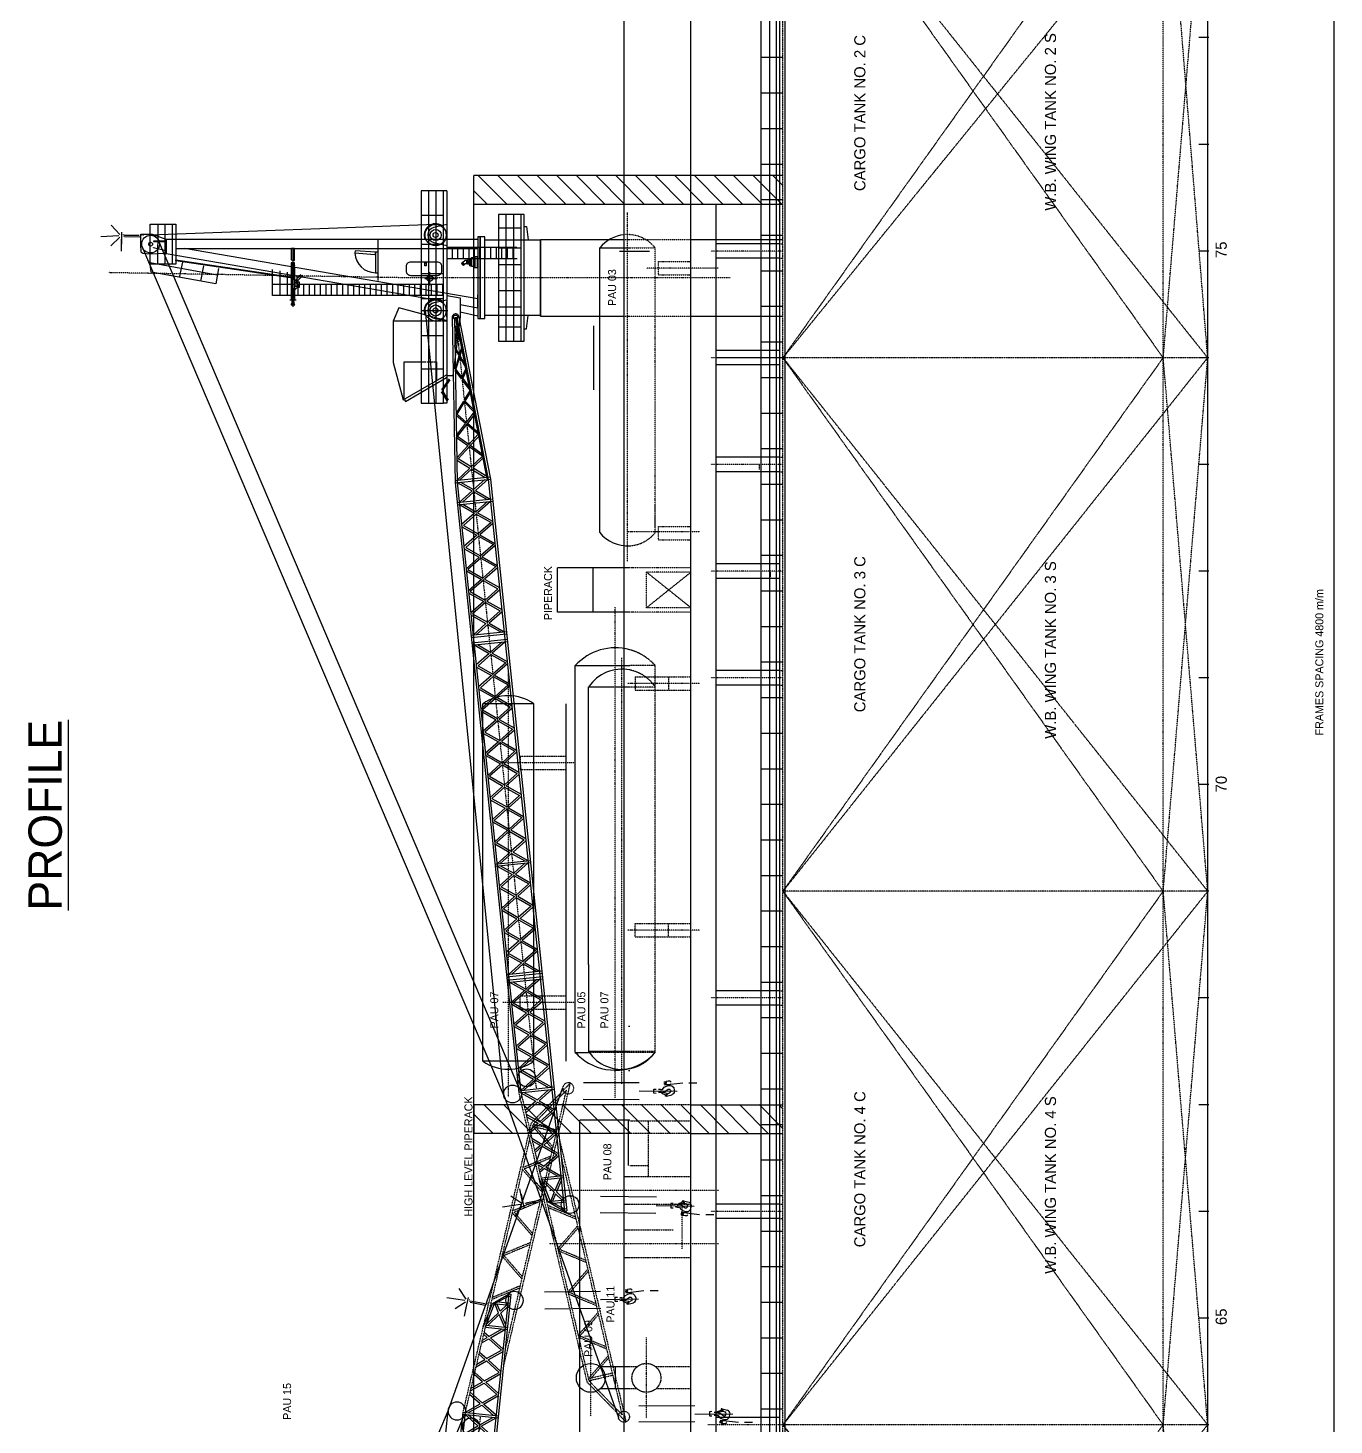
# Model space of a CAD drawing. Header units: millimetres. Extents: x 315178 to 535220, y 80241 to 421603.
# Drawn here: x 388176 to 446907, y 236230 to 299080 of the extents above; entities that cross this region are included whole.
import ezdxf

# ---------------------------------------------------------------- set-up
doc = ezdxf.new("R2010")
doc.units = ezdxf.units.MM
doc.linetypes.add('DASHDOT2', pattern=[12.7, 6.35, -3.175, 0, -3.175])
doc.linetypes.add('HIDDEN2', pattern=[4.7625, 3.175, -1.5875])
for name, color, linetype in [('AUX-013', 7, 'DASHDOT2'), ('COTAS', 3, 'Continuous'), ('DIB-013', 7, 'Continuous'), ('DIB-018', 6, 'Continuous'), ('DIB-035', 1, 'Continuous'), ('DIB-050', 111, 'Continuous'), ('EJES', 6, 'DASHDOT2'), ('L1-1', 7, 'Continuous'), ('L1-27', 7, 'Continuous'), ('L16-1', 7, 'Continuous'), ('L17-1', 7, 'Continuous'), ('L5-1', 7, 'Continuous'), ('OCU-035', 1, 'HIDDEN2'), ('TEX-018', 6, 'Continuous')]:
    doc.layers.add(name, color=color, linetype=linetype)

# ---------------------------------------------------------------- blocks, each defined once
blk = doc.blocks.new('*X177')
at = {"color": 0}
for p, q in [((121186, 552521), (121793, 553129)), ((121186, 551637), (122486, 552937)), ((121186, 550753), (122486, 552053)), ((121186, 549869), (122486, 551169)), ((121186, 548985), (122486, 550285)), ((121186, 548101), (122486, 549401)), ((121186, 547217), (122486, 548517)), ((121186, 546334), (122486, 547634)), ((121186, 545450), (122486, 546750)), ((121186, 544566), (122486, 545866)), ((121186, 543682), (122486, 544982)), ((121186, 542798), (122486, 544098)), ((121186, 541914), (122486, 543214)), ((121186, 541030), (122486, 542330)), ((121186, 540146), (122486, 541446)), ((121186, 539263), (122486, 540563)), ((122036, 539229), (122486, 539679))]:
    blk.add_line(p, q, dxfattribs=at)
blk = doc.blocks.new('*X178')
at = {"color": 0}
for p, q in [((79386, 552263), (80251, 553129)), ((79386, 551379), (80686, 552679)), ((79386, 550496), (80686, 551796)), ((79386, 549612), (80686, 550912)), ((79386, 548728), (80686, 550028)), ((79386, 547844), (80686, 549144)), ((79386, 546960), (80686, 548260)), ((79386, 546076), (80686, 547376)), ((79386, 545192), (80686, 546492)), ((79386, 544308), (80686, 545608)), ((79386, 543424), (80686, 544724)), ((79386, 542541), (80686, 543841)), ((79386, 541657), (80686, 542957)), ((79386, 540773), (80686, 542073)), ((79386, 539889), (80686, 541189)), ((79609, 539229), (80686, 540305)), ((80493, 539229), (80686, 539421))]:
    blk.add_line(p, q, dxfattribs=at)
blk = doc.blocks.new('GRUA-PE')
at = {"layer": 'AUX-013'}
for p, q in [((-25748, 30984), (-60459, 27360)), ((-60642, 28145), (-73644, 25080)), ((-60631, 28045), (-73593, 24991)), ((-66322, 25573), (-65802, 26827)), ((-66225, 25596), (-65705, 26849)), ((-62719, 26319), (-75445, 23320)), ((-63502, 26238), (-75118, 23500)), ((-70215, 24656), (-69696, 25909)), ((-70118, 24678), (-69631, 25853)), ((-69631, 25853), (-68671, 25020)), ((-69598, 25932), (-68573, 25042)), ((-68269, 25114), (-67749, 26368)), ((-68171, 25137), (-67684, 26312)), ((-67684, 26312), (-66724, 25478)), ((-67652, 26391), (-66627, 25501)), ((-72162, 24197), (-71642, 25450)), ((-72065, 24220), (-71578, 25394)), ((-71578, 25394), (-70617, 24561)), ((-71545, 25473), (-70520, 24584)), ((-73644, 25080), (-75445, 23320)), ((-73593, 24991), (-75118, 23500)), ((-73589, 24991), (-73336, 23920)), ((-73492, 25014), (-72467, 24125)), ((-73492, 25014), (-73239, 23943)), ((-73460, 24879), (-72564, 24102))]:
    blk.add_line(p, q, dxfattribs=at)
at = {"layer": 'AUX-013', "color": 6, "linetype": 'Continuous'}
for p, q in [((-75446, 20231), (-75457, 22739)), ((-74714, 22744), (-74702, 20226)), ((-75093, 20233), (-75085, 18519)), ((-75366, 19095), (-75451, 18271)), ((-75147, 19270), (-75148, 19364)), ((-75017, 19272), (-75097, 19272)), ((-74954, 19191), (-75025, 19191)), ((-75017, 19272), (-75018, 19364)), ((-74993, 19225), (-74993, 19155)), ((-75450, 17995), (-75448, 17632))]:
    blk.add_line(p, q, dxfattribs=at)
at = {"layer": 'AUX-013', "color": 7, "linetype": 'DASHDOT2'}
blk.add_lwpolyline([(-23971, 18642), (-23971, 33391), (-23742, 46590)], dxfattribs=at)
at = {"layer": 'AUX-013', "color": 6, "linetype": 'Continuous'}
for points in [[(-74981, 19462), (-74982, 19574), (-75174, 19573), (-75173, 19462)], [(-75486, 18794), (-75527, 18841), (-75534, 18922), (-75508, 19016), (-75474, 19056), (-75441, 19056), (-75387, 19016), (-75373, 18949), (-75373, 18869), (-75379, 18822), (-75424, 18801)], [(-75424, 19120), (-75423, 19036), (-75440, 19003), (-75474, 19002), (-75481, 19023), (-75481, 19076), (-75481, 19103), (-75487, 19120)], [(-75147, 19270), (-75152, 19179), (-75253, 19103), (-75303, 19002), (-75327, 18900), (-75322, 18764), (-75245, 18678), (-75129, 18649), (-75073, 18643)], [(-75017, 19222), (-75017, 19272), (-75022, 19277)]]:
    blk.add_lwpolyline(points, dxfattribs=at)
for points in [[(-75017, 19230, -0.196978), (-75137, 18972, 0.720327), (-75074, 18813)], [(-75017, 19233), (-74982, 19208), (-74972, 19190, -0.26795), (-74983, 19174), (-75030, 19147)], [(-74976, 19202), (-74907, 19028), (-74911, 18967), (-74970, 18967), (-75013, 19188, -0.822991), (-74976, 19202)]]:
    blk.add_lwpolyline(points, format="xyb", dxfattribs=at)
at = {"layer": 'AUX-013'}
blk.add_circle((-75207, 23418), 249, dxfattribs=at)
at = {"layer": 'AUX-013', "color": 6, "linetype": 'Continuous'}
for centre, radius, start, end in [((-75075, 18903), 90, 270.26797, 344.6632), ((-74604, 18766), 400, 137.39909, 163.56365), ((-72651, 18344), 2293, 163.32292, 169.67562), ((-74878, 19013), 32, 340.56986, 130.90443), ((-75102, 18865), 224, 277.26361, 330.48076)]:
    blk.add_arc(centre, radius, start, end, dxfattribs=at)
at = {"layer": 'DIB-013'}
for p, q in [((-60708, 28825), (-22572, 45084)), ((-21574, 31884), (-22058, 44700)), ((-60396, 28142), (-22395, 44305)), ((-25444, 32359), (-60708, 28825)), ((-60692, 28826), (-75250, 23663))]:
    blk.add_line(p, q, dxfattribs=at)
at = {"layer": 'DIB-018', "color": 6, "linetype": 'Continuous'}
for p, q in [((-23853, 41701), (-23307, 44720)), ((-21561, 44367), (-23361, 44387)), ((-21561, 44053), (-23361, 44053)), ((-23954, 43394), (-23267, 43254)), ((-24127, 42435), (-23438, 42310)), ((-24271, 38211), (-24271, 39211)), ((-24771, 31534), (-24771, 38076)), ((-24271, 38076), (-24771, 38076)), ((-24271, 37826), (-24771, 37826)), ((-24271, 31534), (-24271, 38076)), ((-24271, 37576), (-24771, 37576)), ((-24271, 37326), (-24771, 37326)), ((-24271, 37076), (-24771, 37076)), ((-24271, 36826), (-24771, 36826)), ((-24271, 36576), (-24771, 36576)), ((-24271, 36326), (-24771, 36326)), ((-24271, 36076), (-24771, 36076)), ((-24271, 35826), (-24771, 35826)), ((-24271, 35576), (-24771, 35576)), ((-24271, 35326), (-24771, 35326)), ((-24271, 35076), (-24771, 35076)), ((-24271, 34826), (-24771, 34826)), ((-24271, 34576), (-24771, 34576)), ((-24271, 34326), (-24771, 34326)), ((-24271, 34076), (-24771, 34076)), ((-24271, 33826), (-24771, 33826)), ((-24271, 33576), (-24771, 33576)), ((-24271, 33326), (-24771, 33326)), ((-24271, 33076), (-24771, 33076)), ((-24271, 32826), (-24771, 32826)), ((-20068, 32534), (-29617, 32534)), ((-29617, 32534), (-29617, 31534)), ((-20068, 32200), (-29617, 32200)), ((-28086, 31534), (-28086, 32534)), ((-26586, 31534), (-26586, 32534)), ((-25444, 32510), (-25444, 31336)), ((-24924, 31534), (-24924, 32534)), ((-24271, 32576), (-24771, 32576)), ((-24271, 32326), (-24771, 32326)), ((-24271, 32076), (-24771, 32076)), ((-23793, 31534), (-23793, 32534)), ((-22480, 31534), (-22480, 32534)), ((-21167, 31534), (-21167, 32534)), ((-20068, 31384), (-20068, 32534)), ((-20068, 31867), (-29617, 31867)), ((-29617, 31534), (-20068, 31534)), ((-24271, 31826), (-24771, 31826)), ((-24271, 31576), (-24771, 31576)), ((-20068, 31384), (-29617, 31384)), ((-22619, 31146), (-23119, 31146)), ((-22619, 30896), (-23119, 30896)), ((-22617, 30644), (-23117, 30644)), ((-22617, 30394), (-23117, 30394)), ((-22613, 30154), (-23109, 30154)), ((-22609, 29914), (-23109, 29914)), ((-22609, 29664), (-23109, 29664)), ((-26201, 28054), (-26201, 29054)), ((-25300, 28054), (-25300, 29054)), ((-24558, 28054), (-24558, 29054)), ((-23384, 28054), (-23384, 29054)), ((-22609, 29414), (-23109, 29414)), ((-22609, 29164), (-23109, 29164)), ((-22609, 28914), (-23109, 28914)), ((-22642, 28054), (-22642, 29054)), ((-21741, 28054), (-21741, 29054)), ((-65719, 28010), (-66200, 28323)), ((-65663, 28071), (-65776, 28880)), ((-65591, 28044), (-65289, 28508)), ((-21121, 28720), (-26821, 28720)), ((-21121, 28387), (-26821, 28387)), ((-22609, 28664), (-23109, 28664)), ((-22609, 28414), (-23109, 28414)), ((-65204, 28035), (-65797, 27910)), ((-65645, 27811), (-65522, 27176)), ((-65583, 27833), (-65446, 27150)), ((-65547, 27973), (-64959, 28097)), ((-65500, 27080), (-65532, 27074)), ((-65500, 27080), (-65532, 27074)), ((-65500, 27080), (-65532, 27074)), ((-65500, 27080), (-65532, 27074)), ((-65519, 27094), (-65513, 27059)), ((-65519, 27094), (-65513, 27059)), ((-65519, 27094), (-65513, 27059)), ((-65519, 27094), (-65513, 27059)), ((-66066, 21974), (-66032, 24481)), ((-65288, 24473), (-65322, 21955)), ((-65713, 21969), (-65737, 20255)), ((-66007, 20837), (-66107, 20014)), ((-65785, 21007), (-65784, 21101)), ((-65655, 21007), (-65735, 21008)), ((-65594, 20925), (-65664, 20926)), ((-65655, 21007), (-65654, 21099)), ((-65632, 20960), (-65633, 20889)), ((-66111, 19738), (-66116, 19375))]:
    blk.add_line(p, q, dxfattribs=at)
at = {"layer": 'DIB-018', "color": 1, "linetype": 'Continuous'}
blk.add_line((-29617, 31384), (-29617, 31534), dxfattribs=at)
at = {"layer": 'DIB-018'}
for p, q in [((-29525, 31349), (-29106, 31623)), ((-29477, 31305), (-29047, 31580)), ((-29047, 31580), (-28565, 31226)), ((-29007, 31605), (-28513, 31253)), ((-33191, 31011), (-60642, 28145)), ((-33181, 30911), (-60631, 28045)), ((-34175, 30807), (-34556, 30136)), ((-34186, 30907), (-34020, 29316)), ((-34086, 30917), (-33920, 29326)), ((-33562, 30240), (-34076, 30818)), ((-33181, 30911), (-33562, 30240)), ((-25764, 31133), (-33191, 31011)), ((-33191, 31011), (-33025, 29420)), ((-25762, 31033), (-33189, 30911)), ((-33092, 31021), (-32925, 29430)), ((-33080, 30913), (-32535, 30341)), ((-25751, 30933), (-33044, 29518)), ((-25732, 30835), (-33025, 29420)), ((-25748, 30984), (-33015, 29586)), ((-32177, 30928), (-32535, 30341)), ((-32477, 30281), (-32114, 30869)), ((-31578, 30375), (-32114, 30869)), ((-32077, 30929), (-31534, 30437)), ((-31534, 30437), (-31173, 30944)), ((-31478, 30386), (-31110, 30895)), ((-31110, 30895), (-30576, 30480)), ((-31073, 30946), (-30531, 30533)), ((-30531, 30533), (-30170, 30961)), ((-30105, 30920), (-30476, 30490)), ((-30105, 30920), (-29571, 30585)), ((-29526, 30629), (-30069, 30962)), ((-28514, 30726), (-28162, 30994)), ((-28093, 30972), (-28459, 30701)), ((-28093, 30972), (-27537, 30797)), ((-28062, 30995), (-27488, 30824)), ((-28045, 30511), (-27537, 30797)), ((-27488, 30824), (-27158, 31010)), ((-27433, 30808), (-27082, 30999)), ((-27433, 30808), (-27050, 30694)), ((-27082, 30999), (-26473, 30908)), ((-27058, 31012), (-26421, 30927)), ((-27050, 30694), (-26473, 30908)), ((-27024, 30686), (-26418, 30900)), ((-26421, 30927), (-26155, 31026)), ((-26418, 30900), (-26137, 30858)), ((-26361, 30920), (-26054, 31028)), ((-26361, 30920), (-26038, 30877)), ((-40501, 30248), (-40335, 28656)), ((-40402, 30258), (-40236, 28667)), ((-40153, 30284), (-39987, 28693)), ((-40054, 30294), (-39888, 28703)), ((-39529, 29618), (-40043, 30196)), ((-39148, 30289), (-39529, 29618)), ((-39088, 30221), (-39470, 29552)), ((-38578, 29645), (-39088, 30221)), ((-38535, 29722), (-39049, 30299)), ((-38154, 30393), (-38535, 29722)), ((-38093, 30324), (-38476, 29656)), ((-37584, 29748), (-38093, 30324)), ((-37540, 29825), (-38054, 30403)), ((-37159, 30496), (-37540, 29825)), ((-37099, 30428), (-37481, 29759)), ((-36589, 29852), (-37099, 30428)), ((-36545, 29929), (-37060, 30506)), ((-36164, 30600), (-36545, 29929)), ((-36104, 30531), (-36486, 29862)), ((-35594, 29956), (-36104, 30531)), ((-35551, 30032), (-36065, 30610)), ((-35170, 30703), (-35551, 30032)), ((-35110, 30635), (-35492, 29966)), ((-34600, 30059), (-35110, 30635)), ((-34556, 30136), (-35070, 30713)), ((-34160, 30660), (-34497, 30070)), ((-33605, 30163), (-34061, 30678)), ((-33165, 30764), (-33503, 30174)), ((-33051, 29666), (-33503, 30174)), ((-33068, 30791), (-32577, 30271)), ((-32577, 30271), (-32950, 29660)), ((-32937, 29539), (-32521, 30211)), ((-32521, 30211), (-32050, 29711)), ((-32477, 30281), (-32000, 29781)), ((-32000, 29781), (-31578, 30375)), ((-31951, 29730), (-31522, 30324)), ((-31064, 29902), (-31522, 30324)), ((-31478, 30386), (-31012, 29963)), ((-31012, 29963), (-30576, 30480)), ((-30521, 30437), (-30966, 29921)), ((-30521, 30437), (-30079, 30093)), ((-30476, 30490), (-30024, 30146)), ((-30024, 30146), (-29571, 30585)), ((-29980, 30112), (-29517, 30551)), ((-29517, 30551), (-29093, 30284)), ((-29036, 30328), (-29470, 30595)), ((-29036, 30328), (-28561, 30690)), ((-28507, 30665), (-28995, 30303)), ((-28507, 30665), (-28108, 30475)), ((-28459, 30701), (-28045, 30511)), ((-28009, 30495), (-27484, 30780)), ((-27484, 30780), (-27123, 30667)), ((-45464, 29630), (-45845, 28959)), ((-45404, 29562), (-45786, 28893)), ((-44894, 28986), (-45404, 29562)), ((-44850, 29063), (-45365, 29640)), ((-44469, 29734), (-44850, 29063)), ((-44409, 29665), (-44791, 28997)), ((-43899, 29089), (-44409, 29665)), ((-43856, 29166), (-44370, 29744)), ((-43475, 29837), (-43856, 29166)), ((-43414, 29769), (-43797, 29100)), ((-42905, 29193), (-43414, 29769)), ((-42861, 29270), (-43375, 29847)), ((-42480, 29941), (-42861, 29270)), ((-42420, 29872), (-42802, 29203)), ((-41910, 29297), (-42420, 29872)), ((-41866, 29373), (-42381, 29951)), ((-41486, 30044), (-41866, 29373)), ((-41425, 29976), (-41808, 29307)), ((-40915, 29400), (-41425, 29976)), ((-40872, 29477), (-41386, 30054)), ((-40491, 30148), (-40872, 29477)), ((-40476, 30001), (-40813, 29411)), ((-39573, 29541), (-40029, 30057)), ((-39573, 29541), (-39913, 28943)), ((-38958, 28976), (-39470, 29552)), ((-38578, 29645), (-38958, 28976)), ((-38520, 29579), (-38903, 28907)), ((-38008, 29001), (-38520, 29579)), ((-37963, 29080), (-38476, 29656)), ((-37584, 29748), (-37963, 29080)), ((-37525, 29682), (-37909, 29011)), ((-37014, 29104), (-37525, 29682)), ((-36968, 29183), (-37481, 29759)), ((-36589, 29852), (-36968, 29183)), ((-36530, 29786), (-36914, 29114)), ((-36019, 29208), (-36530, 29786)), ((-35974, 29287), (-36486, 29862)), ((-35594, 29956), (-35974, 29287)), ((-35536, 29889), (-35920, 29218)), ((-35025, 29312), (-35536, 29889)), ((-34979, 29391), (-35492, 29966)), ((-34600, 30059), (-34979, 29391)), ((-34541, 29993), (-34925, 29321)), ((-34030, 29415), (-34541, 29993)), ((-34045, 29562), (-34497, 30070)), ((-33605, 30163), (-33945, 29565)), ((-33547, 30097), (-33930, 29426)), ((-33035, 29519), (-33547, 30097)), ((-32050, 29711), (-32050, 29711)), ((-33035, 29519), (-65956, 26082)), ((-33025, 29420), (-65946, 25982)), ((-51812, 28335), (-52327, 28912)), ((-51431, 29006), (-51812, 28335)), ((-51371, 28937), (-51753, 28268)), ((-50861, 28361), (-51371, 28937)), ((-50818, 28438), (-51332, 29016)), ((-50437, 29109), (-50818, 28438)), ((-50421, 28962), (-50759, 28372)), ((-50447, 29209), (-50281, 27618)), ((-50348, 29220), (-50182, 27628)), ((-49823, 28545), (-50338, 29123)), ((-49867, 28469), (-50323, 28984)), ((-49443, 29216), (-49823, 28545)), ((-49382, 29148), (-49765, 28479)), ((-48873, 28572), (-49382, 29148)), ((-48829, 28649), (-49343, 29226)), ((-48448, 29320), (-48829, 28649)), ((-48388, 29251), (-48770, 28583)), ((-47878, 28675), (-48387, 29251)), ((-47834, 28752), (-48348, 29330)), ((-47453, 29423), (-47834, 28752)), ((-47393, 29355), (-47775, 28686)), ((-46883, 28779), (-47393, 29355)), ((-46840, 28856), (-47354, 29433)), ((-46459, 29527), (-46840, 28856)), ((-46398, 29458), (-46781, 28790)), ((-45889, 28882), (-46398, 29458)), ((-45845, 28959), (-46359, 29537)), ((-44894, 28986), (-45274, 28317)), ((-44835, 28920), (-45219, 28248)), ((-44324, 28342), (-44835, 28920)), ((-44279, 28421), (-44791, 28997)), ((-43899, 29089), (-44279, 28421)), ((-43841, 29023), (-44225, 28352)), ((-43329, 28445), (-43841, 29023)), ((-43284, 28524), (-43797, 29100)), ((-42905, 29193), (-43284, 28524)), ((-42846, 29127), (-43230, 28455)), ((-42335, 28549), (-42846, 29127)), ((-42290, 28628), (-42802, 29203)), ((-41910, 29297), (-42290, 28628)), ((-41851, 29230), (-42235, 28559)), ((-41340, 28653), (-41851, 29230)), ((-41295, 28732), (-41808, 29307)), ((-40915, 29400), (-41295, 28732)), ((-40857, 29334), (-41241, 28662)), ((-40346, 28756), (-40857, 29334)), ((-40361, 28903), (-40813, 29411)), ((-39514, 29475), (-39898, 28804)), ((-39003, 28898), (-39514, 29475)), ((-57648, 28357), (-58029, 27686)), ((-57587, 28288), (-57970, 27619)), ((-57078, 27713), (-57587, 28288)), ((-57034, 27790), (-57548, 28367)), ((-56653, 28460), (-57034, 27790)), ((-56593, 28392), (-56975, 27723)), ((-56083, 27816), (-56593, 28392)), ((-56039, 27893), (-56554, 28470)), ((-55658, 28564), (-56039, 27893)), ((-55643, 28417), (-55980, 27827)), ((-55669, 28664), (-55503, 27073)), ((-55569, 28675), (-55403, 27083)), ((-55420, 28690), (-55254, 27099)), ((-55321, 28700), (-55155, 27109)), ((-54796, 28024), (-55310, 28601)), ((-54840, 27947), (-55296, 28462)), ((-54415, 28695), (-54796, 28024)), ((-54355, 28626), (-54737, 27958)), ((-53845, 28050), (-54355, 28626)), ((-53802, 28127), (-54316, 28705)), ((-53421, 28798), (-53802, 28127)), ((-53360, 28730), (-53743, 28061)), ((-52851, 28154), (-53360, 28730)), ((-52807, 28231), (-53321, 28808)), ((-52426, 28902), (-52807, 28231)), ((-52366, 28834), (-52748, 28165)), ((-51856, 28258), (-52366, 28834)), ((-50861, 28361), (-51241, 27693)), ((-50803, 28295), (-51187, 27624)), ((-50292, 27717), (-50803, 28295)), ((-50307, 27864), (-50759, 28372)), ((-49867, 28469), (-50207, 27870)), ((-49809, 28402), (-50192, 27731)), ((-49297, 27825), (-49809, 28402)), ((-49252, 27904), (-49765, 28479)), ((-48873, 28572), (-49252, 27903)), ((-48814, 28506), (-49198, 27834)), ((-48303, 27928), (-48814, 28506)), ((-48257, 28007), (-48770, 28583)), ((-47878, 28675), (-48257, 28007)), ((-47819, 28609), (-48203, 27938)), ((-47308, 28032), (-47819, 28609)), ((-47263, 28111), (-47775, 28686)), ((-46883, 28779), (-47263, 28110)), ((-46825, 28713), (-47208, 28041)), ((-46313, 28135), (-46825, 28713)), ((-46268, 28214), (-46781, 28790)), ((-45889, 28882), (-46268, 28214)), ((-45830, 28816), (-46214, 28145)), ((-45319, 28239), (-45830, 28816)), ((-45273, 28317), (-45786, 28893)), ((-61712, 27791), (-62007, 27270)), ((-61597, 27817), (-61948, 27204)), ((-61056, 27297), (-61531, 27833)), ((-61012, 27374), (-61440, 27854)), ((-60631, 28045), (-61012, 27374)), ((-60616, 27898), (-60953, 27308)), ((-60642, 28145), (-60476, 26554)), ((-60542, 28155), (-60376, 26564)), ((-60018, 27479), (-60532, 28056)), ((-60061, 27402), (-60518, 27917)), ((-59637, 28150), (-60018, 27479)), ((-59577, 28081), (-59959, 27413)), ((-59067, 27505), (-59576, 28081)), ((-59023, 27582), (-59537, 28160)), ((-58642, 28253), (-59023, 27582)), ((-58582, 28185), (-58964, 27516)), ((-58072, 27609), (-58582, 28185)), ((-58029, 27686), (-58543, 28263)), ((-57078, 27713), (-57457, 27044)), ((-56462, 27148), (-56975, 27723)), ((-56083, 27816), (-56462, 27148)), ((-56024, 27750), (-56408, 27078)), ((-55513, 27172), (-56024, 27750)), ((-55528, 27319), (-55980, 27827)), ((-54840, 27947), (-55180, 27349)), ((-54781, 27881), (-55165, 27209)), ((-54270, 27303), (-54781, 27881)), ((-54225, 27382), (-54737, 27958)), ((-53845, 28050), (-54225, 27382)), ((-53787, 27984), (-54170, 27313)), ((-53275, 27407), (-53787, 27984)), ((-53230, 27486), (-53743, 28061)), ((-52851, 28154), (-53230, 27486)), ((-52792, 28088), (-53176, 27416)), ((-52281, 27510), (-52792, 28088)), ((-52236, 27589), (-52748, 28165)), ((-51856, 28258), (-52236, 27589)), ((-51797, 28192), (-52181, 27520)), ((-51286, 27614), (-51797, 28192)), ((-51241, 27693), (-51753, 28268)), ((-64469, 27243), (-65532, 26830)), ((-64458, 27143), (-65521, 26731)), ((-64608, 27081), (-65113, 26554)), ((-64555, 27106), (-64454, 26138)), ((-64458, 27143), (-64355, 26149)), ((-64040, 26986), (-64227, 27198)), ((-63996, 27063), (-64135, 27219)), ((-63872, 27281), (-63996, 27063)), ((-63759, 27308), (-63937, 26997)), ((-63045, 27090), (-63425, 26421)), ((-63045, 27090), (-63328, 27410)), ((-63002, 27166), (-63237, 27431)), ((-62792, 27536), (-63002, 27166)), ((-62678, 27563), (-62943, 27100)), ((-62430, 26525), (-62943, 27100)), ((-62051, 27193), (-62430, 26525)), ((-62051, 27193), (-62429, 27621)), ((-61992, 27127), (-62376, 26456)), ((-62007, 27270), (-62339, 27643)), ((-61481, 26550), (-61992, 27127)), ((-61435, 26628), (-61948, 27204)), ((-61056, 27297), (-61435, 26628)), ((-60997, 27231), (-61381, 26559)), ((-60486, 26653), (-60997, 27231)), ((-60501, 26800), (-60953, 27308)), ((-60061, 27402), (-60401, 26803)), ((-60003, 27336), (-60387, 26664)), ((-59492, 26758), (-60003, 27336)), ((-59446, 26837), (-59959, 27413)), ((-59067, 27505), (-59446, 26837)), ((-59008, 27439), (-59392, 26768)), ((-58497, 26861), (-59008, 27439)), ((-58452, 26940), (-58964, 27516)), ((-58072, 27609), (-58452, 26940)), ((-58014, 27543), (-58397, 26871)), ((-57502, 26965), (-58014, 27543)), ((-57457, 27044), (-57970, 27619)), ((-57019, 27646), (-57403, 26975)), ((-56508, 27069), (-57019, 27646)), ((-65532, 26830), (-65956, 26082)), ((-65521, 26731), (-65857, 26092)), ((-65617, 26680), (-65548, 26024)), ((-65532, 26830), (-65449, 26034)), ((-65113, 26554), (-65521, 26723)), ((-65176, 26488), (-65511, 26627)), ((-65176, 26488), (-65465, 26186)), ((-65091, 26453), (-65390, 26141)), ((-64549, 26229), (-65091, 26453)), ((-64546, 27022), (-65028, 26519)), ((-64470, 26288), (-65028, 26519)), ((-64040, 26986), (-64380, 26388)), ((-63981, 26920), (-64365, 26248)), ((-63470, 26342), (-63981, 26920)), ((-63425, 26421), (-63937, 26997)), ((-62987, 27023), (-63370, 26352)), ((-62475, 26446), (-62987, 27023)), ((-65956, 26082), (-65946, 25982)), ((-65871, 26232), (-65847, 25993))]:
    blk.add_line(p, q, dxfattribs=at)
at = {"layer": 'DIB-018', "color": 6, "linetype": 'Continuous'}
for points in [[(-23558, 41648), (-24247, 41772), (-23721, 44677), (-23361, 44720)], [(-23361, 43720), (-23361, 44720), (-21561, 44720), (-21561, 43720)], [(-24011, 38211), (-23210, 43570), (-23159, 43570), (-23960, 38211)], [(-21561, 43720), (-21561, 43570), (-23361, 43570), (-23361, 43720), (-21561, 43720)], [(-24771, 38211), (-24771, 39211), (-23677, 39211), (-23595, 39211)], [(-24771, 38878), (-23738, 38878), (-23657, 38878)], [(-24771, 38544), (-23798, 38544), (-23719, 38544)], [(-22609, 28237), (-22609, 31384), (-23109, 31384), (-23109, 28210)], [(-21121, 28054), (-21121, 29054), (-26821, 29054), (-26821, 28054)], [(-21121, 28054), (-26821, 28054), (-26821, 27904), (-21121, 27904), (-21121, 28054)], [(-26271, 27904), (-26271, 27804), (-25676, 27725)], [(-21671, 27904), (-21671, 27804), (-22266, 27725)], [(-66133, 20538), (-66173, 20585), (-66178, 20666), (-66150, 20760), (-66116, 20799), (-66083, 20799), (-66029, 20758), (-66017, 20691), (-66018, 20610), (-66025, 20563), (-66070, 20544)], [(-66064, 20863), (-66065, 20779), (-66083, 20745), (-66117, 20746), (-66123, 20766), (-66123, 20820), (-66122, 20846), (-66127, 20864)], [(-65785, 21007), (-65791, 20917), (-65894, 20842), (-65945, 20742), (-65972, 20641), (-65969, 20504), (-65894, 20418), (-65778, 20386), (-65723, 20379)], [(-65616, 21197), (-65614, 21308), (-65806, 21311), (-65808, 21199)], [(-65656, 20957), (-65655, 21007), (-65660, 21012)]]:
    blk.add_lwpolyline(points, dxfattribs=at)
for points in [[(-65656, 20965, -0.196978), (-65780, 20709, 0.720327), (-65721, 20549)], [(-65656, 20967), (-65621, 20942), (-65611, 20924, -0.26795), (-65623, 20908), (-65671, 20882)], [(-65616, 20936), (-65549, 20761), (-65554, 20700), (-65614, 20701), (-65652, 20922, -0.822991), (-65616, 20936)]]:
    blk.add_lwpolyline(points, format="xyb", dxfattribs=at)
at = {"layer": 'DIB-018'}
for centre, radius in [((-25748, 30984), 100), ((-60692, 28426), 400), ((-59964, 27790), 400), ((-65665, 25838), 400)]:
    blk.add_circle(centre, radius, dxfattribs=at)
blk.add_arc((-25748, 30984), 150, 275.96043, 95.96043, dxfattribs=at)
at = {"layer": 'DIB-018', "color": 6, "linetype": 'Continuous'}
for centre, radius, start, end in [((-65520, 20745), 32, 339.52229, 129.85687), ((-65747, 20602), 224, 276.21605, 329.4332), ((-65719, 20639), 90, 269.22041, 343.61564), ((-63306, 20036), 2293, 162.27536, 168.62806)]:
    blk.add_arc(centre, radius, start, end, dxfattribs=at)
at = {"layer": 'DIB-035', "color": 1, "linetype": 'Continuous'}
for p, q in [((-22086, 46126), (-22128, 46942)), ((-22182, 46007), (-22782, 46018)), ((-22152, 46085), (-22537, 46484)), ((-22530, 46004), (-21924, 45992)), ((-22020, 46077), (-21606, 46475)), ((-22120, 45877), (-22126, 45180)), ((-22055, 45867), (-22055, 45220)), ((-22059, 45121), (-22026, 45121)), ((-22059, 45121), (-22026, 45121)), ((-22059, 45121), (-22026, 45121)), ((-22059, 45121), (-22026, 45121)), ((-22059, 45034), (-22026, 45034)), ((-22059, 45034), (-22026, 45034)), ((-22059, 45034), (-22026, 45034)), ((-22059, 45034), (-22026, 45034)), ((-22043, 45139), (-22043, 45103)), ((-22043, 45139), (-22043, 45103)), ((-22043, 45139), (-22043, 45103)), ((-22043, 45139), (-22043, 45103)), ((-22043, 45052), (-22043, 45016)), ((-22043, 45052), (-22043, 45016)), ((-22043, 45052), (-22043, 45016)), ((-22043, 45052), (-22043, 45016)), ((-25184, 38379), (-25184, 38219)), ((-24987, 38349), (-24987, 38249)), ((-23467, 38374), (-24961, 38374)), ((-23546, 38359), (-24756, 38359)), ((-23546, 38359), (-23506, 38338)), ((-23371, 38218), (-23371, 38385)), ((-24836, 38334), (-24987, 38334)), ((-24987, 38264), (-24836, 38264)), ((-24961, 38234), (-24961, 38174)), ((-24519, 38224), (-24961, 38224)), ((-24533, 38239), (-24756, 38239)), ((-23877, 38124), (-24377, 38124)), ((-23507, 38224), (-24062, 38224)), ((-23546, 38239), (-23506, 38256)), ((-23506, 38326), (-23506, 38270)), ((-22658, 38299), (-23396, 38299)), ((-24323, 32146), (-23718, 32146)), ((-24011, 32364), (-24011, 31821)), ((-22480, 31384), (-29617, 31384))]:
    blk.add_line(p, q, dxfattribs=at)
at = {"layer": 'DIB-035', "color": 3, "linetype": 'Continuous'}
for p, q in [((-22093, 45896), (-22082, 45895)), ((-22092, 45890), (-22092, 45895)), ((-22084, 45890), (-22084, 45895))]:
    blk.add_line(p, q, dxfattribs=at)
blk.add_lwpolyline([(-22095, 45890), (-22095, 45895), (-22094, 45895), (-22094, 45895), (-22094, 45896), (-22093, 45896), (-22093, 45896), (-22092, 45895), (-22092, 45895), (-22092, 45895), (-22091, 45895), (-22090, 45895), (-22090, 45895), (-22089, 45895), (-22089, 45895), (-22087, 45895), (-22086, 45895), (-22086, 45895), (-22086, 45895), (-22085, 45895), (-22085, 45895), (-22084, 45895), (-22083, 45895), (-22083, 45895), (-22083, 45895), (-22082, 45895), (-22082, 45895), (-22081, 45895), (-22081, 45895), (-22081, 45890)], dxfattribs=at)
at = {"layer": 'DIB-035', "color": 1, "linetype": 'Continuous'}
for points in [[(-25022, 38344), (-25093, 38355), (-25126, 38362), (-25166, 38373), (-25192, 38379), (-25196, 38378), (-25197, 38350), (-25197, 38248), (-25196, 38220), (-25192, 38219), (-25166, 38226), (-25126, 38237), (-25093, 38244), (-25022, 38254)], [(-24987, 38349), (-25022, 38349), (-25022, 38249), (-24987, 38249)], [(-24976, 38361), (-24976, 38334), (-24976, 38424), (-24961, 38424), (-24961, 38356)], [(-24756, 38229), (-24836, 38229), (-24836, 38369), (-24756, 38369), (-24756, 38229)], [(-23546, 38359), (-23546, 38239), (-24050, 38239)], [(-23515, 38299), (-25006, 38299), (-25274, 38299)], [(-24961, 38174), (-24976, 38174), (-24976, 38238), (-24976, 38264)], [(-24771, 38076), (-24771, 38211), (-23858, 38211)], [(-22922, 34591), (-22822, 34584), (-22758, 35503), (-22857, 35510), (-22930, 34623)], [(-22822, 34484), (-22822, 34584), (-23743, 34584), (-23743, 34484)], [(-23303, 32365), (-23303, 32315), (-23433, 32315), (-23433, 32365), (-23303, 32365)]]:
    blk.add_lwpolyline(points, dxfattribs=at)
blk.add_lwpolyline([(-23464, 31606, 0.414214), (-23264, 31806), (-23264, 33005, 0.414214), (-23464, 33205), (-23664, 33205, 0.414214), (-23864, 33005), (-23864, 31806, 0.414214), (-23664, 31606), (-23464, 31606)], format="xyb", dxfattribs=at)
at = {"layer": 'DIB-035', "color": 3, "linetype": 'Continuous'}
blk.add_circle((-22017, 45917), 3, dxfattribs=at)
at = {"layer": 'DIB-035'}
blk.add_circle((-22458, 44700), 400, dxfattribs=at)
at = {"layer": 'DIB-035', "color": 1, "linetype": 'Continuous'}
for centre, radius in [((-23506, 38299), 17.5), ((-25444, 31884), 475), ((-24011, 32146), 125), ((-22049, 31884), 475)]:
    blk.add_circle(centre, radius, dxfattribs=at)
at = {"layer": 'DIB-050', "color": 111, "linetype": 'Continuous'}
for p, q in [((-22876, 44004), (-25025, 31534)), ((-22298, 44004), (-22876, 44004)), ((-22258, 44004), (-22658, 44004)), ((-22240, 44021), (-22331, 44024)), ((-22658, 43570), (-22658, 29984)), ((-24917, 29984), (-22658, 43179)), ((-23848, 37849), (-24207, 38179)), ((-23831, 37941), (-24097, 38180)), ((-22268, 34484), (-24088, 34484)), ((-25931, 32302), (-25932, 33794)), ((-27751, 32268), (-27751, 31977)), ((-25931, 31977), (-25931, 32268)), ((-25748, 31977), (-25670, 32268)), ((-25931, 31652), (-25931, 31943)), ((-25931, 31394), (-25931, 31618)), ((-25901, 31394), (-25844, 31618)), ((-25835, 31652), (-25757, 31943)), ((-25696, 29984), (-25521, 30784)), ((-25676, 27164), (-25676, 29664)), ((-22266, 29664), (-22266, 27164)), ((-22266, 27164), (-25676, 27164))]:
    blk.add_line(p, q, dxfattribs=at)
for points in [[(-22341, 44020), (-22879, 44020), (-22907, 44700), (-22875, 45054, -0.391856), (-22815, 45119), (-22456, 45146), (-22025, 45146, -0.414214), (-22005, 45126), (-22005, 44633), (-22240, 44021)], [(-25008, 31534), (-25101, 31959, 0.622608), (-25712, 32109)]]:
    blk.add_lwpolyline(points, format="xyb", dxfattribs=at)
for points in [[(-22238, 44004), (-22896, 44004), (-22896, 44020), (-22238, 44020), (-22238, 44004)], [(-22627, 44575), (-22617, 44573), (-22741, 44020), (-22755, 44020), (-22627, 44575)], [(-22341, 44020), (-22341, 44004), (-22755, 44004), (-22755, 44020), (-22341, 44020)], [(-22341, 44020), (-22331, 44014), (-22331, 44575), (-22341, 44575), (-22341, 44020)], [(-22258, 29984), (-22258, 44004)], [(-24650, 38366), (-24382, 38074), (-24380, 38074)], [(-24187, 38074), (-24182, 38074), (-23947, 38368)], [(-22658, 38374), (-23163, 38374), (-23191, 38224), (-22658, 38224), (-22658, 38374)], [(-24152, 38112), (-24153, 38036), (-24156, 38026), (-24162, 38021), (-24207, 38019), (-24356, 38019), (-24401, 38021), (-24407, 38026), (-24410, 38035), (-24412, 38107)], [(-25660, 32302), (-25331, 33530), (-25931, 33794), (-27781, 33794), (-29461, 33344), (-28335, 31394)], [(-29467, 33282), (-29532, 33244), (-28465, 31396)], [(-29434, 33298), (-27751, 33298), (-27751, 32302)], [(-27751, 31943), (-27751, 31848), (-28597, 31848)], [(-25724, 30784), (-28377, 31114), (-28377, 31384)], [(-24765, 31384), (-24881, 30784), (-25748, 30784)], [(-25171, 30784), (-25326, 29984), (-24747, 29984)], [(-22136, 29984), (-25806, 29984), (-25806, 29884), (-22136, 29884), (-22136, 29984)], [(-22136, 29664), (-22136, 29884), (-25806, 29884), (-25806, 29664), (-22136, 29664)]]:
    blk.add_lwpolyline(points, dxfattribs=at)
for centre, radius in [((-22458, 44700), 86), ((-22043, 45121), 9), ((-22043, 45121), 9), ((-22043, 45034), 9), ((-22043, 45034), 9), ((-25444, 31884), 250), ((-22049, 31884), 250), ((-25444, 31884), 113), ((-22049, 31884), 113)]:
    blk.add_circle(centre, radius, dxfattribs=at)
at = {"layer": 'DIB-050', "color": 6, "linetype": 'Continuous'}
blk.add_circle((-65516, 27077), 9, dxfattribs=at)
blk.add_circle((-65516, 27077), 9, dxfattribs=at)
at = {"layer": 'DIB-050', "color": 111, "linetype": 'Continuous'}
for centre in [(-25444, 31884), (-22049, 31884)]:
    blk.add_arc(centre, 510, 325.79319, 113.51197, dxfattribs=at)
at = {"layer": 'L1-1', "color": 1, "linetype": 'Continuous'}
for p, q in [((-24716, 38364), (-24961, 38364)), ((-23470, 38364), (-23847, 38364)), ((-23504, 38234), (-24961, 38234)), ((-24464, 38189), (-24464, 38330)), ((-24152, 38121), (-24207, 38171)), ((-25748, 31384), (-25054, 31384)), ((-25171, 30784), (-25748, 30784)), ((-23074, 30275), (-23454, 30275)), ((-23454, 30250), (-23074, 30250)), ((-23074, 30176), (-23454, 30176)), ((-23432, 30341), (-23432, 30322)), ((-23407, 30307), (-23122, 30307)), ((-23400, 30650), (-23337, 30703)), ((-23400, 30650), (-23381, 30627)), ((-23284, 30682), (-23389, 30594)), ((-23375, 30580), (-23272, 30666)), ((-23184, 30493), (-23345, 30493)), ((-23299, 30429), (-23342, 30429)), ((-23187, 30357), (-23342, 30357)), ((-23337, 30703), (-23318, 30680)), ((-23296, 30698), (-23335, 30700)), ((-23328, 30507), (-23328, 30448)), ((-23288, 30441), (-23264, 30441)), ((-23283, 30395), (-23283, 30438)), ((-23264, 30429), (-23187, 30429)), ((-23200, 30448), (-23200, 30507)), ((-23504, 30099), (-23024, 30099)), ((-23024, 30014), (-23504, 30014)), ((-23462, 29984), (-23067, 29984)), ((-23074, 30129), (-23454, 30129))]:
    blk.add_line(p, q, dxfattribs=at)
for points in [[(-25197, 38372), (-25195, 38367), (-25190, 38362), (-25184, 38358), (-25162, 38351, -0.57729), (-25162, 38247), (-25184, 38239), (-25194, 38235), (-25197, 38228)], [(-23445, 38234, -0.115604), (-23446, 38242), (-23446, 38356, -0.11569), (-23445, 38364)], [(-23427, 38234, -0.453953), (-23436, 38242), (-23436, 38356, -0.414353), (-23428, 38364)], [(-24975, 31384), (-25101, 31959, 0.79935), (-25785, 31963), (-25912, 31384)], [(-21580, 31384), (-21707, 31959, 0.79935), (-22390, 31963), (-22518, 31384)], [(-23347, 30473), (-23347, 30493), (-23345, 30493, 0.414214), (-23342, 30496), (-23342, 30502, 0.414214), (-23344, 30504), (-23347, 30504), (-23347, 30550), (-23371, 30579, 0.414214), (-23375, 30580), (-23376, 30579, -0.414214), (-23377, 30579), (-23402, 30609), (-23296, 30698), (-23271, 30668, -0.414214), (-23272, 30666), (-23272, 30666, 0.414214), (-23273, 30661), (-23191, 30564, -0.176327), (-23187, 30552), (-23187, 30496, 0.414214), (-23184, 30493), (-23182, 30493), (-23182, 30473), (-23194, 30473)], [(-23289, 30444), (-23289, 30442, 0.414214), (-23288, 30441), (-23285, 30441, -0.498799), (-23283, 30438), (-23284, 30433), (-23284, 30398, 0.414214), (-23282, 30396), (-23264, 30396)], [(-23239, 30444), (-23239, 30442, -0.414214), (-23240, 30441), (-23243, 30441, 0.498799), (-23246, 30438), (-23244, 30433), (-23244, 30398, -0.414214), (-23246, 30396), (-23264, 30396)]]:
    blk.add_lwpolyline(points, format="xyb", dxfattribs=at)
for points in [[(-23312, 38234), (-23308, 38236), (-23306, 38258), (-23306, 38340), (-23307, 38363), (-23334, 38364), (-23400, 38363), (-23436, 38359), (-23465, 38352), (-23477, 38348), (-23492, 38341), (-23508, 38326), (-23516, 38311), (-23517, 38302), (-23515, 38289), (-23508, 38276), (-23502, 38270), (-23488, 38259), (-23479, 38254), (-23460, 38247), (-23417, 38239), (-23354, 38235), (-23312, 38234)], [(-23445, 38234), (-23438, 38231), (-23417, 38227), (-23391, 38225), (-23340, 38224), (-23304, 38225), (-23299, 38227), (-23297, 38232), (-23296, 38258), (-23296, 38340), (-23297, 38367), (-23299, 38371), (-23304, 38373), (-23340, 38374), (-23391, 38373), (-23417, 38371), (-23438, 38367), (-23445, 38364)], [(-24476, 38330), (-24476, 38189), (-24464, 38189)], [(-24357, 38089), (-24357, 38074), (-24380, 38074)], [(-24207, 38208), (-24208, 38217), (-24210, 38220), (-24215, 38223), (-24238, 38224), (-24324, 38224), (-24350, 38223), (-24354, 38222), (-24356, 38218), (-24357, 38191), (-24357, 38107), (-24356, 38081), (-24354, 38077), (-24350, 38075), (-24324, 38074), (-24240, 38074), (-24213, 38075), (-24209, 38078), (-24207, 38088), (-24207, 38208)], [(-24222, 38074), (-24214, 38075), (-24211, 38077), (-24208, 38083), (-24207, 38106), (-24207, 38192), (-24207, 38218), (-24209, 38222), (-24213, 38224), (-24239, 38224), (-24324, 38224), (-24350, 38224), (-24354, 38222), (-24356, 38218), (-24357, 38192), (-24357, 38107), (-24355, 38081), (-24353, 38077), (-24344, 38075), (-24222, 38074)], [(-24217, 38208), (-24218, 38212), (-24222, 38214), (-24241, 38214), (-24322, 38214), (-24346, 38213), (-24347, 38190), (-24347, 38109), (-24346, 38085), (-24322, 38084), (-24241, 38084), (-24220, 38085), (-24218, 38086), (-24217, 38208)], [(-24207, 38089), (-24207, 38074), (-24188, 38074)], [(-23349, 30444), (-23349, 30429), (-23342, 30429), (-23342, 30357), (-23407, 30357), (-23407, 30307), (-23454, 30275), (-23454, 30129), (-23504, 30129), (-23504, 29984), (-23462, 29984), (-23462, 29975)], [(-23417, 30324), (-23432, 30324), (-23432, 30340), (-23416, 30340)], [(-23415, 30345), (-23416, 30344), (-23417, 30343), (-23417, 30342), (-23417, 30340), (-23416, 30339), (-23416, 30338), (-23416, 30338), (-23416, 30335), (-23417, 30332), (-23417, 30328), (-23416, 30325), (-23416, 30325), (-23416, 30323), (-23417, 30322), (-23416, 30320), (-23416, 30319), (-23415, 30319), (-23414, 30319), (-23412, 30319), (-23411, 30319), (-23410, 30320), (-23409, 30323), (-23408, 30325), (-23407, 30330), (-23407, 30332), (-23408, 30336), (-23409, 30340), (-23409, 30341), (-23411, 30343), (-23411, 30344), (-23413, 30345), (-23415, 30345)], [(-23400, 30626), (-23410, 30618), (-23402, 30609), (-23398, 30647)], [(-23291, 30381), (-23297, 30383), (-23298, 30384), (-23301, 30385), (-23302, 30407), (-23299, 30429), (-23323, 30437), (-23340, 30439), (-23340, 30451), (-23351, 30450)], [(-23349, 30473), (-23334, 30473), (-23334, 30463), (-23336, 30463), (-23336, 30440), (-23305, 30440), (-23305, 30432), (-23299, 30432), (-23299, 30429), (-23323, 30437), (-23340, 30439), (-23340, 30451), (-23349, 30450), (-23349, 30473)], [(-23316, 30496), (-23340, 30496), (-23340, 30493), (-23328, 30493), (-23316, 30493), (-23316, 30496)], [(-23338, 30503), (-23337, 30504), (-23337, 30504), (-23336, 30504), (-23335, 30504), (-23334, 30503), (-23334, 30503), (-23333, 30503), (-23331, 30504), (-23328, 30504), (-23325, 30504), (-23323, 30503), (-23323, 30503), (-23322, 30503), (-23321, 30504), (-23320, 30504), (-23318, 30504), (-23318, 30504), (-23318, 30503), (-23317, 30502), (-23317, 30501), (-23318, 30500), (-23319, 30499), (-23321, 30498), (-23322, 30497), (-23326, 30497), (-23328, 30497), (-23331, 30497), (-23334, 30498), (-23335, 30498), (-23337, 30499), (-23337, 30500), (-23338, 30501), (-23338, 30503)], [(-23283, 30440), (-23336, 30440), (-23336, 30463), (-23334, 30463)], [(-23264, 30463), (-23334, 30463), (-23334, 30473)], [(-23334, 30463), (-23332, 30463), (-23332, 30444), (-23264, 30444)], [(-23296, 30698), (-23304, 30707), (-23314, 30699)], [(-23305, 30440), (-23305, 30432), (-23299, 30432)], [(-23264, 30444), (-23196, 30444), (-23196, 30463), (-23194, 30463), (-23194, 30473)], [(-23194, 30463), (-23192, 30463), (-23192, 30440), (-23264, 30440)], [(-23169, 30434), (-23219, 30434), (-23219, 30482), (-23169, 30482)], [(-23188, 30496), (-23212, 30496), (-23212, 30493), (-23200, 30493), (-23188, 30493), (-23188, 30496)], [(-23211, 30503), (-23210, 30504), (-23210, 30504), (-23209, 30504), (-23207, 30504), (-23207, 30503), (-23206, 30503), (-23206, 30503), (-23203, 30504), (-23200, 30504), (-23198, 30504), (-23196, 30503), (-23195, 30503), (-23195, 30503), (-23194, 30504), (-23192, 30504), (-23191, 30504), (-23191, 30504), (-23190, 30503), (-23190, 30502), (-23190, 30501), (-23190, 30500), (-23192, 30499), (-23194, 30498), (-23195, 30497), (-23199, 30497), (-23201, 30497), (-23204, 30497), (-23207, 30498), (-23208, 30498), (-23210, 30499), (-23210, 30500), (-23211, 30501), (-23211, 30503)], [(-23067, 29975), (-23067, 29984), (-23024, 29984), (-23024, 30129), (-23074, 30129), (-23074, 30275), (-23122, 30307), (-23122, 30357), (-23187, 30357), (-23187, 30429), (-23180, 30429), (-23180, 30444)]]:
    blk.add_lwpolyline(points, dxfattribs=at)
at = {"layer": 'L1-27', "color": 1, "linetype": 'Continuous'}
blk.add_arc((-22817, 34584), 927, 92.53048, 180.01377, dxfattribs=at)
at = {"layer": 'L16-1', "color": 6, "linetype": 'Continuous'}
for p, q in [((-65613, 27846), (-65624, 27844)), ((-65621, 27839), (-65622, 27844)), ((-65613, 27841), (-65614, 27846))]:
    blk.add_line(p, q, dxfattribs=at)
blk.add_lwpolyline([(-65610, 27842), (-65611, 27846), (-65612, 27846), (-65612, 27846), (-65612, 27846), (-65613, 27846), (-65614, 27846), (-65614, 27846), (-65614, 27846), (-65614, 27846), (-65615, 27846), (-65616, 27846), (-65616, 27846), (-65617, 27845), (-65617, 27845), (-65619, 27845), (-65620, 27845), (-65620, 27845), (-65620, 27845), (-65621, 27845), (-65621, 27844), (-65622, 27844), (-65622, 27844), (-65623, 27844), (-65623, 27844), (-65624, 27844), (-65624, 27844), (-65625, 27844), (-65625, 27843), (-65624, 27839)], dxfattribs=at)
blk.add_circle((-65692, 27853), 3, dxfattribs=at)
at = {"layer": 'L17-1', "color": 3, "linetype": 'Continuous'}
blk.add_line((-23848, 37849), (-24152, 38121), dxfattribs=at)
at = {"layer": 'L5-1', "color": 6, "linetype": 'Continuous'}
blk.add_arc((-65252, 20493), 400, 136.35153, 162.51609, dxfattribs=at)

msp = doc.modelspace()

# ---------------------------------------------------------------- linework, layer by layer
at = {"layer": 'AUX-013'}
for p, q in [((441227, 284243), (439227, 309225)), ((422127, 284243), (439227, 308243)), ((439227, 284243), (422127, 308243)), ((441227, 284243), (422127, 308243)), ((441180, 307680), (422127, 284243)), ((439227, 284243), (441180, 307680)), ((415137, 275074), (415137, 290780)), ((422127, 289043), (418877, 289043)), ((419220, 288280), (415970, 288280)), ((422127, 284243), (418877, 284243)), ((439227, 260243), (422127, 284243)), ((422127, 260243), (439227, 284243)), ((422127, 284243), (441227, 260243)), ((422127, 260243), (441227, 284243)), ((441227, 260243), (439227, 284243)), ((439227, 260243), (441227, 284243)), ((422127, 279441), (418877, 279441)), ((418390, 276417), (415140, 276417)), ((417987, 274797), (415237, 274797)), ((417987, 272997), (415987, 274597)), ((415987, 272997), (417987, 274597)), ((415987, 272997), (415987, 274597)), ((417987, 274597), (415987, 274597)), ((422127, 274643), (418877, 274643)), ((414587, 250945), (414587, 273025)), ((417987, 272797), (415237, 272797)), ((417987, 272997), (415987, 272997)), ((414887, 251583), (414887, 270752)), ((409778, 250980), (409778, 270150)), ((422127, 269843), (418877, 269843)), ((418390, 269593), (415140, 269593)), ((412781, 266027), (409531, 266027)), ((422127, 236243), (439227, 260243)), ((439227, 236243), (422127, 260243)), ((441227, 260243), (422127, 236243)), ((441227, 236243), (422127, 260243)), ((439227, 236243), (441227, 260243)), ((441227, 236243), (439227, 260243)), ((418390, 258493), (415140, 258493)), ((412781, 255242), (409531, 255242)), ((422127, 255443), (418877, 255443)), ((419221, 246789), (411621, 246789)), ((417587, 244163), (417587, 246312)), ((422127, 245843), (418877, 245843)), ((419221, 244389), (411621, 244389)), ((413487, 236627), (413487, 240169)), ((415987, 236538), (415987, 240169)), ((422369, 236243), (418744, 236243)), ((439227, 212243), (422127, 236243)), ((422127, 212243), (439227, 236243)), ((422127, 236243), (441227, 212243)), ((422127, 212243), (441227, 236243)), ((441227, 236243), (439197, 212243)), ((441227, 212243), (439227, 236243))]:
    msp.add_line(p, q, dxfattribs=at)
at = {"layer": 'COTAS'}
for p, q in [((413606, 285685), (413606, 282802)), ((422127, 284243), (419127, 284243))]:
    msp.add_line(p, q, dxfattribs=at)
at = {"layer": 'DIB-013'}
msp.add_line((411227, 286118), (411227, 289568), dxfattribs=at)
at = {"layer": 'DIB-018'}
for p, q in [((446907, 148043), (446907, 405622)), ((441227, 157043), (441227, 404263)), ((441227, 157043), (441227, 400843)), ((441227, 146243), (441227, 398443)), ((421127, 328253), (421127, 202643)), ((421527, 327872), (421527, 202643)), ((421827, 327586), (421827, 202643)), ((441227, 202375), (441227, 302865)), ((441277, 298643), (440827, 298643)), ((422127, 297743), (421127, 297743)), ((422127, 296143), (421127, 296143)), ((422127, 294543), (421127, 294543)), ((441277, 293843), (440827, 293843)), ((422127, 292943), (421127, 292943)), ((422127, 291343), (421127, 291343)), ((422127, 289743), (421127, 289743)), ((441277, 289043), (440827, 289043)), ((441277, 289043), (441177, 289043)), ((422127, 288143), (421127, 288143)), ((422127, 286543), (421127, 286543)), ((422127, 284943), (421127, 284943)), ((441277, 284243), (440827, 284243)), ((441277, 284243), (441177, 284243)), ((422127, 283343), (421127, 283343)), ((422127, 281743), (421127, 281743)), ((422127, 280143), (421127, 280143)), ((441277, 279443), (440827, 279443)), ((441277, 279443), (441177, 279443)), ((422127, 278543), (421127, 278543)), ((422127, 276943), (421127, 276943)), ((422127, 275343), (421127, 275343)), ((441277, 274643), (440827, 274643)), ((422127, 273743), (421127, 273743)), ((422127, 272143), (421127, 272143)), ((422127, 270543), (421127, 270543)), ((441277, 269843), (440827, 269843)), ((422127, 268943), (421127, 268943)), ((422127, 267343), (421127, 267343)), ((422127, 265743), (421127, 265743)), ((441277, 265043), (440827, 265043)), ((441277, 265043), (441177, 265043)), ((422127, 264143), (421127, 264143)), ((422127, 262543), (421127, 262543)), ((422127, 260943), (421127, 260943)), ((441277, 260243), (440827, 260243)), ((441277, 260243), (441177, 260243)), ((422127, 259343), (421127, 259343)), ((422127, 257743), (421127, 257743)), ((422127, 256143), (421127, 256143)), ((441277, 255443), (440827, 255443)), ((441277, 255443), (441177, 255443)), ((422127, 254543), (421127, 254543)), ((422127, 252943), (421127, 252943)), ((422127, 251343), (421127, 251343)), ((441277, 250643), (440827, 250643)), ((422127, 249743), (421127, 249743)), ((422127, 248143), (421127, 248143)), ((422127, 246543), (421127, 246543)), ((441277, 245843), (440827, 245843)), ((422127, 244943), (421127, 244943)), ((422127, 243343), (421127, 243343)), ((422127, 241743), (421127, 241743)), ((441277, 241043), (440827, 241043)), ((422127, 240143), (421127, 240143)), ((422127, 238543), (421127, 238543)), ((422127, 236943), (421127, 236943)), ((441277, 236243), (440827, 236243)), ((441277, 236243), (441177, 236243))]:
    msp.add_line(p, q, dxfattribs=at)
at = {"layer": 'DIB-035'}
for p, q in [((422227, 202643), (422227, 327443)), ((421977, 289368), (419127, 289368)), ((421977, 288718), (419127, 288718)), ((421977, 284568), (419127, 284568)), ((421977, 283918), (419127, 283918)), ((421977, 279766), (419127, 279766)), ((421977, 279116), (419127, 279116)), ((421977, 274968), (419127, 274968)), ((421977, 274318), (419127, 274318)), ((421547, 274604), (421552, 274387)), ((421977, 270168), (419127, 270168)), ((421977, 269518), (419127, 269518)), ((421977, 255768), (419127, 255768)), ((421977, 255118), (419127, 255118)), ((421977, 246168), (419127, 246168)), ((421977, 245518), (419127, 245518)), ((421977, 236568), (419127, 236568))]:
    msp.add_line(p, q, dxfattribs=at)
at = {"layer": 'DIB-050'}
for p, q in [((414987, 202643), (414987, 327286)), ((417987, 250643), (417987, 327443)), ((421977, 327443), (421977, 202643)), ((422127, 292443), (408227, 292443)), ((408227, 291143), (408227, 292443)), ((408224, 202643), (408224, 291143)), ((422127, 291143), (408227, 291143)), ((419127, 202643), (419127, 291143)), ((411227, 289568), (414987, 289568)), ((413887, 276380), (413887, 289183)), ((413887, 289183), (415237, 289183)), ((417987, 289568), (422127, 289568)), ((414777, 289043), (416127, 289043)), ((411227, 286118), (414987, 286118)), ((417987, 286118), (422127, 286118)), ((411987, 272797), (411987, 274797)), ((415237, 274797), (411987, 274797)), ((413587, 272797), (413587, 274797)), ((415237, 272797), (411987, 272797)), ((412787, 252995), (412787, 270395)), ((412787, 270395), (415237, 270395)), ((413387, 256948), (413387, 269433)), ((415237, 269431), (413387, 269431)), ((408628, 252595), (408628, 268675)), ((410928, 268675), (408628, 268675)), ((410928, 252595), (410928, 268675)), ((412378, 252595), (412378, 268675)), ((413387, 256948), (413387, 253033)), ((415187, 254168), (415237, 254168)), ((415187, 254168), (415187, 254168)), ((412787, 252995), (413387, 252995)), ((415237, 253031), (413387, 253033)), ((410928, 252595), (408628, 252595)), ((415237, 252168), (415187, 252168)), ((414987, 250643), (408227, 250643)), ((408227, 250643), (408227, 249343)), ((417987, 249343), (417987, 250643)), ((417987, 250643), (422127, 250643)), ((412987, 235627), (412987, 249943)), ((415237, 249943), (412987, 249943)), ((415187, 247914), (415187, 249914)), ((414987, 249343), (408227, 249343)), ((417987, 212243), (417987, 249343)), ((417987, 249343), (422127, 249343)), ((414987, 246164), (414987, 247414)), ((414987, 247414), (415237, 247414)), ((414987, 246164), (415237, 246164)), ((414987, 245014), (415237, 245014)), ((414987, 243764), (414987, 245014)), ((414987, 243764), (415237, 243764)), ((415237, 238853), (413903, 238853)), ((414587, 238853), (414587, 237853)), ((415237, 237853), (413903, 237853))]:
    msp.add_line(p, q, dxfattribs=at)
msp.add_circle((413487, 238353), 650, dxfattribs=at)
for centre, radius, start, end in [((415137, 288181), 1602, 95.37236, 141.28201), ((415137, 277382), 1602, 218.71799, 273.57866), ((414587, 268770), 2425, 74.45226, 137.92498), ((414888, 268426), 1805, 78.83954, 146.16779), ((409778, 267018), 2017, 55.23522, 124.76478), ((414587, 254620), 2425, 222.07502, 240.34045), ((414888, 254036), 1805, 213.7658, 281.16046), ((414587, 254620), 2425, 240.34045, 317.92498), ((409778, 254252), 2017, 235.23522, 304.76478)]:
    msp.add_arc(centre, radius, start, end, dxfattribs=at)
at = {"layer": 'EJES'}
for p, q in [((439227, 215443), (439227, 309225)), ((414987, 289568), (417987, 289568)), ((415237, 289183), (416387, 289183)), ((416387, 276380), (416387, 289183)), ((416518, 288580), (417987, 288580)), ((416518, 288580), (416518, 287980)), ((416518, 287980), (417987, 287980)), ((414987, 286118), (417987, 286118)), ((416518, 276645), (416518, 276045)), ((416518, 276645), (417987, 276645)), ((416518, 276045), (417987, 276045))]:
    msp.add_line(p, q, dxfattribs=at)
for centre, start, end in [((415137, 288181), 86.42134, 95.37236), ((415137, 288181), 38.71799, 86.42134), ((415137, 277382), 273.57866, 321.28201)]:
    msp.add_arc(centre, 1602, start, end, dxfattribs=at)
at = {"layer": 'OCU-035'}
for p, q in [((422127, 292440), (422127, 327443)), ((422127, 291143), (422127, 292440)), ((422127, 250643), (422127, 291143)), ((421977, 289368), (422127, 289368)), ((421977, 288718), (422127, 288718)), ((441227, 284243), (422127, 284243)), ((421977, 279766), (422127, 279766)), ((421053, 279429), (421057, 279214)), ((421977, 279116), (422127, 279116)), ((416387, 276380), (416387, 277643)), ((416387, 270395), (415237, 270395)), ((416387, 255843), (416387, 270395)), ((416387, 252995), (416387, 270395)), ((415487, 269893), (415487, 269293)), ((415487, 269893), (417987, 269893)), ((416987, 269893), (416987, 269293)), ((421977, 270168), (422127, 270168)), ((416397, 269431), (415237, 269431)), ((415487, 269293), (417987, 269293)), ((421977, 269518), (422127, 269518)), ((410306, 266327), (410306, 265727)), ((410306, 266327), (412378, 266327)), ((410306, 265727), (412378, 265727)), ((441227, 260243), (422127, 260243)), ((415487, 258793), (417987, 258793)), ((415487, 258193), (415487, 258793)), ((416987, 258193), (416987, 258793)), ((415487, 258193), (417987, 258193)), ((410306, 254942), (410306, 255542)), ((410306, 255542), (412378, 255542)), ((421977, 255768), (422127, 255768)), ((410306, 254942), (412378, 254942)), ((421977, 255118), (422127, 255118)), ((416387, 252995), (413387, 252995)), ((416387, 253031), (415237, 253031)), ((417987, 250643), (414987, 250643)), ((422127, 249343), (422127, 250643)), ((415237, 249914), (417987, 249914)), ((416087, 247414), (416087, 249914)), ((417987, 249343), (414987, 249343)), ((422127, 202643), (422127, 249343)), ((415237, 247914), (416087, 247914)), ((415237, 247414), (417987, 247414)), ((415237, 246164), (417987, 246164)), ((421977, 246168), (422127, 246168)), ((421977, 245518), (422127, 245518)), ((415237, 245014), (417187, 245014)), ((415237, 243764), (417987, 243764)), ((415572, 238853), (415237, 238853)), ((417987, 238853), (416403, 238853)), ((415572, 237853), (415237, 237853)), ((417987, 237853), (416403, 237853)), ((441227, 236243), (422127, 236243))]:
    msp.add_line(p, q, dxfattribs=at)
msp.add_circle((415987, 238353), 650, dxfattribs=at)
for centre, radius, start, end in [((414587, 268770), 2425, 42.07502, 74.45226), ((414888, 268426), 1805, 33.83535, 78.83954), ((414888, 254036), 1805, 281.16046, 326.16465)]:
    msp.add_arc(centre, radius, start, end, dxfattribs=at)

# ---------------------------------------------------------------- block references
at = {"layer": 'DIB-013', "rotation": 90}
for name in ['*X177', '*X178']:
    msp.add_blockref(name, (961356, 169958), dxfattribs=at)
at = {"layer": 'DIB-018', "rotation": 90}
msp.add_blockref('GRUA-PE', (438391, 311814), dxfattribs=at)
at = {"layer": 'DIB-018', "xscale": -1, "rotation": 90}
msp.add_blockref('GRUA-PE', (435891, 176172), dxfattribs=at)

# ---------------------------------------------------------------- texts
at = {"layer": 'DIB-050'}
msp.add_text('%%uPROFILE', height=1500, rotation=90, dxfattribs=at).set_placement((389699, 259375))
at = {"layer": 'TEX-018'}
for s, height, p in [('CARGO TANK NO. 2 C', 500, (425833, 291742)), ('W.B. WING TANK NO. 2 S', 500, (434405, 290861)), ('75', 500, (442082, 288728)), ('PAU 03', 360, (414623, 286570)), ('CARGO TANK NO. 3 C', 500, (425833, 268296)), ('PIPERACK', 360, (411742, 272436)), ('W.B. WING TANK NO. 3 S', 500, (434405, 267103)), ('FRAMES SPACING 4800 m/m', 360, (446425, 267255)), ('70', 500, (442082, 264690)), ('PAU 07', 360, (409325, 254070)), ('PAU 05', 360, (413241, 254070)), ('PAU 07', 360, (414278, 254070)), ('HIGH LEVEL PIPERACK', 360, (408166, 245608)), ('CARGO TANK NO. 4 C', 500, (425833, 244227)), ('W.B. WING TANK NO. 4 S', 500, (434405, 243034)), ('PAU 08', 360, (414410, 247240)), ('PAU 11', 360, (414551, 240837)), ('65', 500, (442082, 240730)), ('PAU 09', 360, (413552, 239293)), ('PAU 15', 360, (400008, 236464))]:
    msp.add_text(s, height=height, rotation=90, dxfattribs=at).set_placement(p)

doc.saveas('drawing.dxf')
